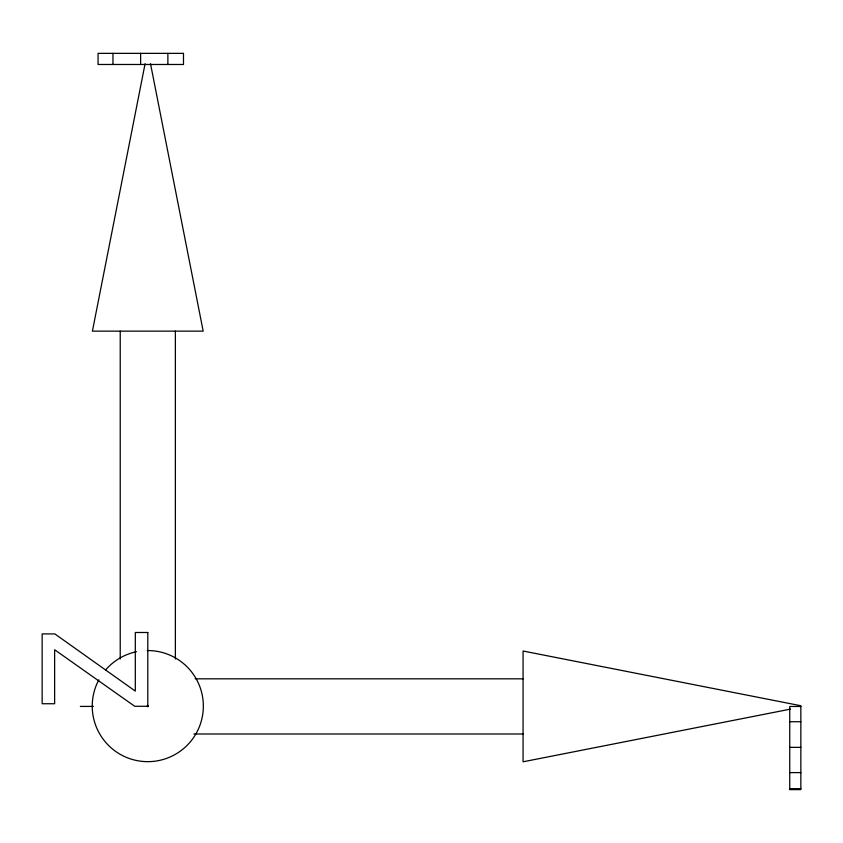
<?xml version="1.0" encoding="UTF-8"?>
<svg xmlns="http://www.w3.org/2000/svg" width="843" height="843" viewBox="0 0 843 843"><rect width="100%" height="100%" fill="white"/><g stroke="black" fill="none" stroke-linecap="round" stroke-linejoin="round"><path stroke-width="1.26" d="M145.091 63.699L92.414 331.141L203.184 331.141L150.507 63.699M147.578 706.74C146.503 703.441 148.516 708.815 148.02 705.475M790.513 709.111L523.071 761.798L523.071 651.017L800.85 705.739L800.85 789.638L789.743 789.638L789.743 706.476L800.85 706.476M195.207 678.826L523.071 678.826M80.37 706.413L93.341 706.413M789.743 721.734L800.85 721.734M193.89 733.99L523.071 733.99M789.743 747.351L800.85 747.351M789.743 772.61L800.85 772.61M789.743 788.648L800.85 788.648M175.376 331.141L175.376 659.005M167.873 53.362L167.873 64.479M140.633 53.362L140.633 64.479M120.222 331.141L120.222 659.005M112.962 53.362L112.962 64.479M147.283 650.554A55.554 55.554 0 0 1 202.657 714.843A55.554 55.554 0 0 1 130.054 758.753A55.554 55.554 0 0 1 98.842 679.837M105.681 669.879A55.554 55.554 0 0 1 136.45 651.723M183.489 53.362L98.062 53.362L98.062 64.479L183.489 64.479L183.489 53.362M147.799 632.492L135.312 632.492L135.312 691.102L54.848 633.915L42.15 633.915L42.15 703.736L54.637 703.736L54.637 649.742L134.743 706.286L147.799 706.286L147.799 632.492"/></g></svg>
